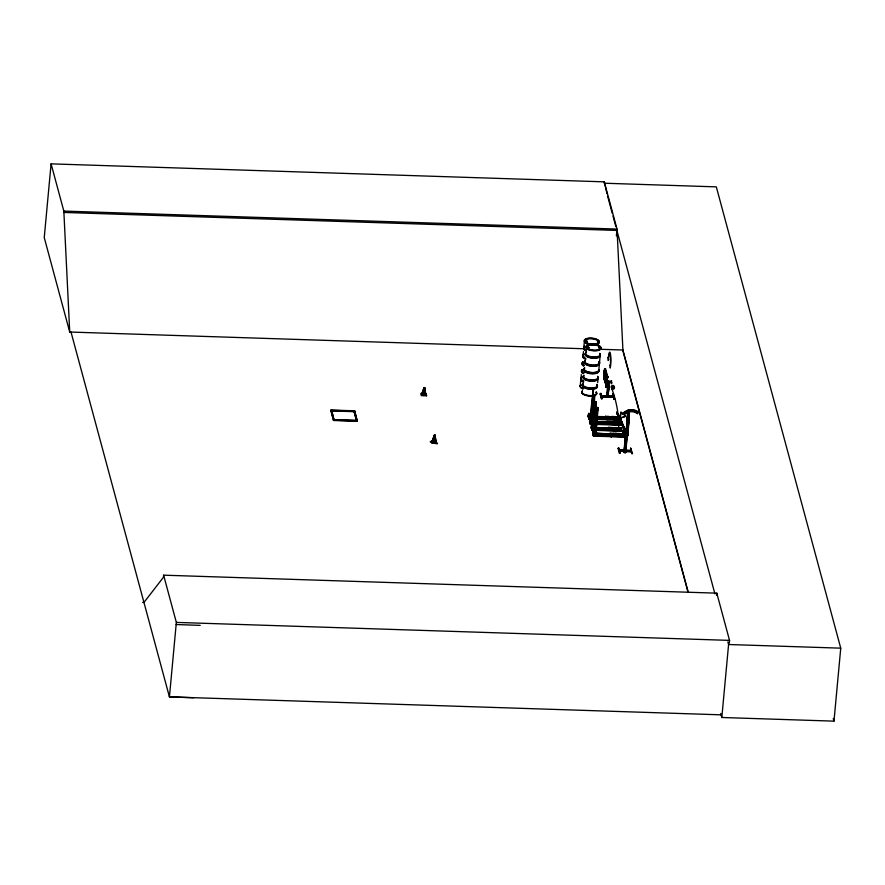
<?xml version="1.0" encoding="UTF-8"?>
<svg xmlns="http://www.w3.org/2000/svg" width="885" height="885" viewBox="0 0 885 885"><rect width="100%" height="100%" fill="white"/><g stroke="black" fill="none" stroke-linecap="round" stroke-linejoin="round"><path stroke-width="1.33" d="M627.786 416.647L627.908 419.49L628.627 411.691M590.583 415.419L591.025 417.056L592.795 401.237L593.038 390.506L590.395 415.231L591.269 417.067L593.038 401.237L593.293 390.506L590.826 415.43M590.682 414.755L590.704 414.158M592.153 419.424L591.943 419.988L592.065 419.125M592.176 419.722L591.932 419.933M593.647 425.906L593.592 425.021L594.255 428.13L596.025 412.299L596.28 401.569L595.362 407.421M595.207 430.94L595.14 431.869L595.273 431.095M601.557 396.569L613.493 396.569L601.568 396.491M613.515 397.177L601.623 396.768L613.515 397.232M606.136 385.86L606.778 387.387L606.214 387.342L607.763 376.667L607.564 377.773L605.075 368.591L605.915 376.424L605.451 380.019M592.198 418.682L592.319 416.592L592.176 418.107L588.912 417.997L588.348 415.928L588.492 414.401L591.711 414.324L588.835 414.523L588.846 413.903L588.614 414.49M589.133 414.578L589.255 413.915L589.133 414.689M590.549 414.125L589.355 414.777L588.824 413.395L588.735 417.344L589.111 413.406M589.952 419.302L590.229 419.933L590.273 419.003M590.527 414.623L590.594 414.833M590.737 419.623L590.87 419.313M591.833 425.508L592.242 425.928L592.153 425.065M591.976 419.523L591.125 419.324M591.91 430.265L592.209 424.977M593.448 431.404L593.481 434.933M595.395 431.172L594.842 431.216M624.312 429.059L625.02 429.203L624.379 428.993M618.715 414.755L626.06 431.526L618.172 414.888L627.155 435.984L626.613 435.597M626.591 435.685L627.089 435.52M625.828 431.183L627.2 435.951L625.927 431.072L626.171 428.428L626.801 428.44L626.403 428.871M589.642 421.924L589.952 419.512M592.165 425.386L593.802 425.729M631.149 450.719L619.257 450.376L631.348 450.852L631.293 451.45L619.423 450.952M628.627 416.979L628.394 409.888L627.531 413.007L628.107 413.052M591.91 419.18L591.954 419.877L591.976 419.136M594.067 431.194C593.315 428.329 593.359 441.526 593.392 430.331M593.923 431.493L593.857 430.895M585.096 341.61L586.921 341.234M585.527 341.632L585.638 341.035M586.545 341.853L586.578 341.245M587.386 341.798L586.855 341.156M588.116 347.96L587.209 347.495M588.514 347.838L588.647 347.23M597.32 341.931L598.127 341.743M598.061 341.477L597.707 342.252M598.315 341.986L597.829 342.03M599.72 347.927C597.917 347.473 601.645 348.369 599.643 348.059M599.964 347.716L599.233 347.86L599.831 348.303M599.377 347.683L599.919 347.562M599.687 347.683L598.99 347.882M613.559 435.232C614.732 434.092 609.322 432.776 611.59 434.966M604.92 369.665L607.088 377.718L607.641 377.541M627.509 433.13L628.007 432.809M624.312 451.129L625.651 432.477L626.702 432.466L625.772 432.488L624.179 452.246L625.573 452.677L629.29 417.377L627.775 435.851L628.107 433.152L627.421 432.754M593.592 425.154L594.012 428.119L595.771 412.288L596.025 401.569L593.569 426.481M589.952 419.39L593.072 419.368L592.895 421.271M590.284 419.645L590.229 418.992M591.578 425.397L591.877 425.851M592.386 422.112L594.477 395.573L591.943 420.475L593.16 406.071M592.64 422.123L594.399 406.292L594.654 395.562L593.625 402.122M595.14 409.025L593.813 426.493M593.857 431.648L593.879 431.161M595.594 433.993L597.364 418.162L597.607 407.432L596.479 414.888L595.594 433.993L617.011 434.646M598.05 410.253L597.862 407.443L596.722 414.899L595.837 434.004L597.795 410.242M589.421 414.733L589.521 414.036L589.609 414.788M591.645 419.346L591.556 419.811M594.333 431.205L594.698 431.736L594.842 431.095M424.203 390.019L424.413 387.541L421.625 394.367L423.616 395.44L425.873 394.81L424.413 387.541M688.298 592.43L622.918 350.017L617.011 229.071L604.278 181.845L51.087 163.858L44.25 237.6L69.738 332.096M193.505 697.745L169.433 696.893L71.021 332.085L69.727 332.03L63.831 211.084L51.087 163.858M729.284 643.085L729.528 640.386L716.795 593.16L163.603 575.173L163.404 577.308L143.956 602.453L142.662 602.408M163.603 575.173L176.347 622.398L169.433 696.893L721.242 714.837M330.879 410.651L330.935 410.043L354.719 410.817L357.308 421.26L333.534 420.486L330.879 410.651L354.653 411.425L357.308 421.26M331.609 410.95L331.665 410.341L354.122 411.071L356.578 420.961L334.121 420.231L331.609 410.95L354.066 411.68L356.578 420.961M333.534 420.486L330.935 410.043M334.121 420.231L331.665 410.341M354.066 411.68L354.122 411.071M354.653 411.425L354.719 410.817M420.729 393.449L421.293 395.639L426.592 395.805L425.984 393.537L426.592 395.805M431.626 443.075C449.137 444.779 420.806 442.201 433.783 440.885M436.305 441.073L436.924 443.33M580.261 385.694L580.859 379.223A7.489 3.009 5.3 0 0 583.569 382.254M580.98 377.873L581.312 374.521M583.115 354.918L583.436 351.566M583.868 346.865L584.454 340.404M606.977 193.704L604.278 181.845M607.077 417.532L588.282 416.879L588.448 414.213M588.923 419.202L589.322 414.158M590.195 418.45L590.096 422.388L590.195 418.45L590.605 419.003M593.558 423.727L593.68 421.636L593.547 423.163L590.273 423.052L590.417 421.537L607.176 422.211M591.534 416.227L591.711 414.324M608.792 428.218L591.269 427.986L591.423 425.276L594.742 425.574L594.598 427.09L591.335 426.99L591.766 429.391M591.512 427.654L591.811 424.457L592.286 425.088M592.098 424.468L592.01 428.406L591.799 427.654M591.921 430.254L592.032 427.543M592.928 434.115L593.005 431.15L596.324 431.449L593.005 431.15M597.674 382.585L597.961 379.234M598.758 370.793L599.344 364.332M599.477 362.983L600.096 356.279M593.381 433.528L593.68 430.342M625.695 436.548L593.415 435.829L593.824 430.962L593.802 431.648M594.521 427.278L594.698 425.386M595.185 429.745L595.362 427.842M596.28 431.249L596.767 435.608L596.944 433.716L596.744 435.044L596.191 432.964L592.917 432.853M602.065 398.637L600.827 393.382L602.187 398.294L601.479 398.737L600.174 393.77L601.501 398.692M601.402 396.026L613.338 395.949L601.413 395.872M616.38 235.897L616.768 231.804M604.245 370.184L603.78 373.89L604.687 381.701M604.145 379.521L603.924 373.89L605.008 368.746M606.524 387.022L604.09 378.26M605.462 380.13L605.937 376.424M606.081 386.015L606.059 386.977L606.667 386.8M606.667 387.387L607.541 376.081L607.143 377.751M606.679 386.037L606.922 377.165L607.707 377.541M607.984 382.209L607.088 396.745L608.482 382.22L608.139 382.751M606.811 396.635L608.006 382.563M608.482 382.22L608.924 381.015L609.455 382.796L607.906 396.779L609.4 382.995L608.924 381.015M608.626 382.774L608.592 381.004M605.583 416.293L606.214 419.136L605.583 416.293L608.858 416.404L609.477 419.236M608.139 392.121L608.128 396.679M608.393 389.389L608.902 383.913M606.944 421.349L607.575 424.18L606.944 421.349L610.219 421.448L610.849 424.291L610.219 421.448M611.037 382.309C611.911 377.386 611.092 385.174 611.69 383.537M611.369 382.32L611.524 380.65M611.369 383.526L611.192 380.638M608.57 427.355L609.201 430.198L608.57 427.355L611.834 427.466L612.464 430.298L611.834 427.466M612.708 394.223L614.035 399.146L614.688 399.157L613.371 394.223L612.708 394.223L614.035 399.146M610.152 433.23L610.783 436.062L610.152 433.23L613.416 433.329L614.046 436.172L613.416 433.329M611.756 416.492L612.387 419.335L611.756 416.492L615.02 416.603L615.65 419.446L615.02 416.603M613.117 421.548L613.747 424.391L613.117 421.548L616.391 421.658L617.011 424.49L616.391 421.658M614.743 427.555L615.374 430.398L614.743 427.555L618.007 427.665L618.637 430.508L618.007 427.665M617.21 416.68L617.83 419.512L617.21 416.68L620.473 416.78L621.115 419.811M616.325 433.429L616.956 436.272L616.325 433.429L619.589 433.539L620.219 436.371L619.589 433.539M618.571 421.725L619.201 424.568L618.571 421.725L620.75 421.802M620.473 416.78L608.36 416.769M620.186 427.732L620.816 430.575L620.186 427.732L623.46 427.842L624.124 431.294L591.91 430.221M619.257 450.52L619.301 449.901M619.987 453.253C620.96 451.903 617 447.334 618.67 448.33L618.726 447.721L620.02 452.644L619.389 453.153M619.4 451.062L619.456 450.454L631.348 450.852M622.498 424.291L621.834 421.835L622.498 424.291L594.156 423.472M621.779 433.606L622.398 436.449L621.779 433.606L625.042 433.716L625.706 436.172L613.471 435.874M625.042 433.716L625.02 434.712M624.047 451.062L625.651 432.477M628.438 422.433L627.565 425.453L627.52 412.908M627.686 413.118L626.171 431.515L628.527 409.899L628.992 417.797L627.354 435.84L627.863 432.71M626.237 434.458L625.894 433.949L624.544 452.7L626.093 433.904L627.022 434.004M627.045 424.623L626.16 431.471M627.399 420.762L628.317 412.31M626.58 431.537L627.874 417.344M626.104 438.982L626.326 436.327M625.153 451.206L625.728 445.896M626.093 441.98L626.602 436.438M625.595 452.633L625.85 445.896M626.093 443.297L626.923 433.938M628.748 416.901L627.764 422.167L627.432 417.277M630.728 448.651L632.543 453.662L631.879 453.64L630.684 448.164M631.149 450.908L631.204 450.299L619.301 449.923M631.879 453.64L630.607 448.109M716.596 595.295L716.795 593.16M604.156 183.217L716.319 186.868L840.75 648.163L833.98 721.142L721.817 717.492L728.587 644.512L727.868 641.857M423.616 395.44L424.114 387.575L421.625 394.367M433.949 442.865L434.579 434.977L436.205 442.234L433.949 442.865L431.969 441.803L434.391 435.077M593.404 431.404L593.448 431.216M590.859 419.18L590.97 419.844L591.125 419.191M594.067 431.061L594.178 431.725L594.322 431.072M627.753 413.793L628.394 410.032M625.994 431.592L625.441 431.769M626.137 433.528C624.423 433.384 627.941 432.499 627.011 435.497M591.766 425.143L591.799 425.829L591.866 425.165M619.965 417.598L621.038 412.178L622.929 414.014L623.98 413.007A11.173 10.244 -25.4 0 1 637.366 411.647L638.528 412.465L637.466 413.627L636.459 412.93A9.569 8.773 -25.4 0 0 624.091 414.954L625.75 416.293L620.197 418.096L625.75 416.293M620.197 418.096L621.038 412.178M613.294 396.292L601.335 395.75M422.576 395.208L424.203 387.774M432.909 442.644L434.535 435.21L432.179 442.257M423.096 392.498L424.236 387.541M433.716 438.695L434.579 434.977M611.269 382.674L611.944 382.696M627.565 425.453L628.427 422.344M421.846 394.821L424.092 387.719M606.269 386.491L604.897 379.488M434.447 435.011L431.969 441.803M588.149 416.359L605.683 416.68M588.702 418.339L619.777 419.811M588.271 416.116L588.79 418.682M589.51 421.415L607.044 421.736M592.773 423.561L590.085 423.472L590.295 424.258L622.509 425.287L622.487 424.667L590.151 423.738L622.487 424.667M620.739 428.13L591.136 427.455L620.728 428.373M591.91 429.634L624.113 430.674L591.822 429.911L591.246 427.178M592.718 433.296L624.91 434.336M612.077 435.962L593.271 435.309L610.805 435.597M620.916 419.468L620.993 419.722M621.724 422.543L621.934 423.329M619.677 434.679L625.131 434.568L593.625 433.418L616.945 434.07M627.288 434.391L626.226 434.402M624.179 452.246L625.507 452.29M619.898 453.142L618.504 448.252M605.152 368.614L604.134 370.295L605.263 372.12L604.599 379.289L603.924 373.89M604.555 381.701L605.583 380.019M625.584 433.23L626.768 436.139M586.954 341.676L585.748 341.743M586.932 341.455L586.379 341.212M587.319 341.676L585.184 341.488L585.958 341.898M586.888 347.285L587.419 346.986M598.57 341.986L597.873 342.274M599.056 347.772L599.665 348.303M608.792 417.587L606.225 417.532L608.869 417.764L607.099 416.735L606.347 417.377L608.792 417.477M607.597 422.444L610.23 422.676M610.252 422.51L607.619 422.278M611.878 428.517L609.322 428.428L610.053 428.097M610.805 434.325L612.652 434.059M627.133 434.413L625.474 452.622M622.697 413.527L623.748 412.521A11.173 10.244 -25.4 0 1 637.134 411.16L638.528 412.465M587.02 341.477L585.947 341.555M587.242 341.776L586.379 341.002M597.817 341.499L598.492 341.909M617.199 413.417L626.746 436.095L625.584 431.825L616.756 412.211L618.261 414.899M616.812 412.344L618.637 416.05M621.336 423.959L617.221 413.87L621.303 423.495L619.622 419.291M619.511 419.733L619.898 419.081M590.173 423.782L622.221 424.8L622.841 426.493L617.343 413.826M622.664 426.415L621.314 423.871L622.841 426.493M625.54 430.176L625.894 431.249L623.095 432.234L622.741 431.161L625.651 430.464M622.819 431.415C623.106 432.876 622.509 429.988 624.71 430.785M623.029 431.98L625.894 431.249M627.996 433.196L627.443 433.13M627.177 435.365L627.775 435.42M597.762 341.765L598.138 341.765M586.954 347.285L587.817 346.997M421.979 393.969L422.809 393.736M434.712 435.243L435.862 442.633M588.381 347.595L587.242 347.44M585.815 341.179L586.412 341.19M586.644 341.964L586.091 341.942M586.866 347.617L588.713 347.871L588.547 347.152M63.831 211.084L617.011 229.071M63.698 212.444L616.889 230.432L714.936 593.912M69.727 332.03L584.277 348.767M600.838 349.298L622.918 350.017M604.09 371.777L604.931 373.249L604.599 376.833L604.112 372.983M609.433 383.105L607.962 382.508M606.214 385.904L606.867 386.513M600.152 393.814L600.86 393.382L602.143 398.759M628.981 411.536L628.87 417.797L629.29 417.377M588.348 415.928L591.622 416.027M608.338 416.957L617.73 417.266L608.272 417.012M627.1 417.554L627.244 423.815M605.805 417.156L589.056 416.481M608.493 417.244L612.52 417.377M615.197 417.466L617.885 417.554M612.508 417.62L588.37 416.592L588.37 417.222M615.064 417.576L617.874 417.786M609.743 417.576L612.442 417.709M615.108 417.742L617.807 417.886M589.709 417.222L612.531 417.997M615.197 418.052L617.896 418.174M592.828 418.218L606.236 418.66M608.924 418.749L618.316 419.048M621.137 419.236L592.729 418.472L611.524 419.158M588.923 418.572L621.126 419.612L621.137 420.242L588.923 419.158M592.983 421.083L589.72 420.972L590.273 423.052M609.721 421.824L620.717 422.178M607.033 421.968L589.51 421.492M609.632 422.068L620.451 422.41M609.853 422.3L619.246 422.61M593.625 421.891L607.154 422.455M609.721 422.41L613.869 422.665L609.765 422.576M616.425 422.632L619.234 422.842M593.669 422.056L607.099 422.543M616.469 422.798L619.168 422.93M593.746 422.366L607.187 422.831L593.758 422.41M609.853 422.886L613.891 423.052L609.865 422.93M594.189 423.273L607.608 423.716M610.285 423.804L614.312 423.926M617 424.015L619.677 424.103M599.466 423.694L607.53 424.037M610.196 424.048L614.234 424.258M616.9 424.258L620.938 424.479M594.742 425.574L591.423 425.276M611.48 428.307L620.872 428.617M611.336 428.417L620.839 428.805L611.38 428.55M334.176 419.623L356.633 420.353M596.623 428.074L608.78 428.462L591.224 427.809M333.59 419.877L357.363 420.652M595.384 428.417L608.803 428.838M611.469 428.893L615.517 429.059M618.184 429.114L620.883 429.236M591.899 429.059L595.163 429.17M595.804 429.28L612.497 429.922M611.911 429.811L615.938 429.944M615.407 430.022L621.303 430.11M620.85 430.198L624.124 430.298M595.716 429.524L609.212 429.955M611.812 430.055L615.916 430.176M618.526 430.265L621.281 430.353M624.102 430.918L591.822 429.955M626.436 430.995L627.753 435.796M627.797 433.451L626.348 429.656L627.443 432.19M595.461 433.329L622.299 434.203L619.622 434.159M595.483 433.727L625.12 434.812M595.616 434.203L622.465 435.11M613.493 435.685L617.52 435.807M620.197 435.896L622.885 435.984M593.271 435.309L610.794 435.829M620.108 436.183L622.808 436.316M593.404 435.752L625.684 436.792M625.706 437.168L593.492 436.095L593.37 435.022M630.551 448.717L631.171 448.662M625.33 452.246L624.401 452.589M176.347 622.398L729.528 640.386M728.587 644.512L840.75 648.163M176.148 624.522L200.22 625.374M587.728 347.174L588.326 347.263M586.135 341.931L585.383 341.721M588.005 347.02L588.58 347.34M607.774 396.281L609.278 382.995L608.083 382.951M611.944 434.723L610.827 434.159M611.07 428.185L611.856 428.683M614.146 399.069L612.752 393.77M424.933 393.958L425.873 394.81M606.181 387.453L607.586 376.302M621.27 412.675L622.929 414.014M588.47 347.163L588.768 348.015L586.788 347.739M607.663 376.667L605.484 368.614M591.678 419.778L591.656 419.114M620.783 422.023L621.58 423.472L619.887 418.804M618.361 416.57L619.234 418.284M436.205 442.234L435.033 435.077M637.466 413.627L636.226 412.432A9.569 8.773 -25.4 0 0 629.191 411.381M617.321 413.372L618.737 416.459M610.495 434.557L611.458 437.312L610.495 434.557A86.785 2.168 -23.1 0 1 611.612 434.258M619.467 418.749L617.841 414.689L618.018 415.253M619.544 418.306L620.65 421.138L618.372 416.614M619.976 419.025L622.266 424.888M613.471 435C612.121 431.106 614.467 437.92 613.77 435.785M622.741 431.161L623.095 432.234M616.878 412.167L617.265 413.959M627.133 423.716L627.697 425.464M833.261 718.476L833.98 721.142M607.685 196.337L612.287 213.385M612.995 216.006L615.827 226.505M622.686 350.006L688.054 592.331M720.744 713.498L721.817 717.492M604.101 378.404L606.656 387.497M618.062 448.241L619.334 453.231M590.472 418.461L590.295 423.627L589.631 421.172M588.824 413.395L589.034 414.147M591.811 424.457L592.01 425.209M592.828 433.053L593.492 435.508M588.779 414.833L588.934 414.213M424.7 387.641L425.652 394.356M424.678 387.774L425.519 395.197M622.343 424.391L622.354 424.778M589.598 421.758L589.72 422.233M434.922 435.011L435.199 440.122M424.579 387.575L424.789 391.402M593.448 431.039L593.37 431.615M625.131 434.568L625.153 435.188M591.346 427.654L591.368 428.274M434.878 435.243L435.033 442.865M424.546 387.807L424.7 395.429M612.597 433.927A86.785 2.168 -23.1 0 1 615.197 433.772M611.524 387.829A289.771 169.223 7.5 0 1 618.67 430.121M585.704 359.299A7.489 3.009 5.3 0 1 583.525 355.549M583.812 364.897A7.445 2.987 5.3 0 1 582.983 361.854M583.735 365.339A7.489 3.009 5.3 0 1 582.905 362.275M586.578 349.885A7.489 3.009 5.3 0 1 584.399 346.146M585.682 358.856A7.589 3.053 5.3 0 1 583.481 355.062M585.726 358.436A7.589 3.053 5.3 0 1 583.514 354.642M584.476 357.274A7.489 3.009 5.3 0 1 583.646 354.199M586.456 351.234A7.489 3.009 5.3 0 1 584.277 347.495M586.434 350.803A7.589 3.053 5.3 0 1 584.222 347.008M586.467 350.383A7.589 3.053 5.3 0 1 584.266 346.588M583.746 365.107A7.5 3.02 5.3 0 1 582.916 362.031M583.016 388.526A7.445 2.987 5.3 0 1 580.859 384.809M583.558 381.811A7.589 3.053 5.3 0 1 580.792 378.747M581.345 378.017A7.589 3.053 5.3 0 1 582.363 377.408M582.972 388.991A7.456 2.998 5.3 0 1 580.803 385.263M583.724 365.45A7.489 3.009 5.3 0 1 582.894 362.385M583.591 381.391A7.589 3.053 5.3 0 1 581.379 377.607M583.702 380.904A7.489 3.009 5.3 0 1 581.522 377.165M582.927 373.072A7.589 3.053 5.3 0 1 582.098 369.963M582.972 372.662A7.589 3.053 5.3 0 1 582.131 369.554M583.702 366.102A7.445 2.987 5.3 0 1 582.872 363.049M584.443 372.851A7.489 3.009 5.3 0 1 581.733 369.819M583.691 365.704A7.5 3.02 5.3 0 1 582.861 362.64M582.972 373.525A7.489 3.009 5.3 0 1 582.142 370.461M582.961 388.736A7.5 3.02 5.3 0 1 580.781 384.986M598.791 369.819A7.456 2.998 5.3 0 1 590.284 372.463A7.456 2.998 5.3 0 1 584.587 367.872A7.456 2.998 5.3 0 0 590.284 372.463A7.456 2.998 5.3 0 0 598.78 369.841M598.935 362.739A7.489 3.009 5.3 0 1 592.806 366.368A7.489 3.009 5.3 0 1 584.609 362.275M599.809 353.336A7.489 3.009 5.3 0 1 592.707 356.909A7.489 3.009 5.3 0 1 586.025 352.153M599.079 362.264A7.589 3.053 5.3 0 1 591.877 365.892A7.589 3.053 5.3 0 1 585.096 361.069M599.112 361.854A7.589 3.053 5.3 0 1 591.921 365.472A7.589 3.053 5.3 0 1 585.14 360.66M599.056 361.39A7.489 3.009 5.3 0 1 591.965 364.963A7.489 3.009 5.3 0 1 585.273 360.217M599.82 354.21A7.589 3.053 5.3 0 1 592.629 357.839A7.589 3.053 5.3 0 1 585.848 353.015M599.864 353.801A7.589 3.053 5.3 0 1 592.662 357.418A7.589 3.053 5.3 0 1 585.881 352.606M599.676 354.686A7.489 3.009 5.3 0 1 593.558 358.314A7.489 3.009 5.3 0 1 585.35 354.221M596.8 385.705A7.489 3.009 5.3 0 1 589.709 389.267A7.489 3.009 5.3 0 1 583.016 384.521M596.191 392A7.456 2.998 5.3 0 1 589.122 395.562A7.456 2.998 5.3 0 1 582.463 390.827M596.18 392.464A7.489 3.009 5.3 0 1 589.078 396.037A7.489 3.009 5.3 0 1 582.385 391.281M597.674 376.291A7.489 3.009 5.3 0 1 590.583 379.864A7.489 3.009 5.3 0 1 583.89 375.118M596.944 385.229A7.589 3.053 5.3 0 1 589.753 388.847A7.589 3.053 5.3 0 1 582.972 384.024M596.977 384.809A7.589 3.053 5.3 0 1 589.786 388.426A7.589 3.053 5.3 0 1 583.005 383.614M598.017 378.448A7.489 3.009 5.3 0 1 589.476 381.103A7.489 3.009 5.3 0 1 583.768 376.468M597.696 377.176A7.589 3.053 5.3 0 1 590.494 380.793A7.589 3.053 5.3 0 1 583.713 375.97M597.729 376.756A7.589 3.053 5.3 0 1 590.538 380.373A7.589 3.053 5.3 0 1 583.757 375.561M598.669 371.047A7.456 2.998 5.3 0 1 590.173 373.691A7.456 2.998 5.3 0 1 584.476 369.067M598.758 370.638A7.5 3.02 5.3 0 1 590.207 373.293A7.5 3.02 5.3 0 1 584.476 368.647M596.933 384.356A7.489 3.009 5.3 0 1 590.804 387.973A7.489 3.009 5.3 0 1 582.607 383.88M596.213 392.166A7.5 3.02 5.3 0 1 589.111 395.739A7.5 3.02 5.3 0 1 582.407 390.982M611.856 387.951A1.504 1.361 -15.1 0 1 611.568 385.96A1.504 1.361 -15.1 0 1 613.77 385.772A1.504 1.361 -15.1 0 1 613.67 387.785M612.973 388.117A1.504 1.361 -15.1 0 1 612.21 388.095M624.755 413.605A9.569 8.773 -25.4 0 1 627.985 411.735M619.478 451.273L631.37 451.66L619.478 451.273M607.63 422.145C609.3 425.265 611.623 420.419 607.63 422.145M609.245 428.152C610.927 431.272 613.25 426.426 609.245 428.152M588.215 416.304L605.65 416.868L588.226 416.348M608.648 359.354L608.183 360.483L608.117 357.363L608.305 358.049A10.089 1.361 -88.1 0 1 610.263 352.982A10.089 1.361 -88.1 0 1 610.528 366.313L610.23 368.06L610.141 364.874L610.329 365.56A8.419 1.139 -88.1 0 0 610.108 354.431A8.419 1.139 -88.1 0 0 608.471 358.668L608.648 359.354M625.23 429.966L625.883 433.904L625.23 429.966M619.257 423.229L616.557 423.107L619.257 423.24M612.497 389.19A1.504 1.361 -15.1 0 0 614.478 387.575A1.504 1.361 -15.1 0 0 612.044 386.878A1.504 1.361 -15.1 0 0 612.497 389.19M587.209 343.126A7.489 3.009 5.3 0 0 599.245 342.152A7.489 3.009 5.3 0 0 589.144 338.103A7.489 3.009 5.3 0 0 587.209 343.126M587.164 343.8A7.456 2.998 5.3 0 0 599.145 342.838A7.456 2.998 5.3 0 0 589.089 338.8A7.456 2.998 5.3 0 0 587.164 343.8M587.164 343.413A7.5 3.02 5.3 0 0 599.222 342.44A7.5 3.02 5.3 0 0 589.111 338.38A7.5 3.02 5.3 0 0 587.164 343.413M588.824 349.132A7.489 3.009 5.3 0 0 600.86 348.159A7.489 3.009 5.3 0 0 590.771 344.11A7.489 3.009 5.3 0 0 588.824 349.132M588.779 349.807A7.456 2.998 5.3 0 0 600.771 348.845A7.456 2.998 5.3 0 0 590.715 344.807A7.456 2.998 5.3 0 0 588.779 349.807M588.79 349.431A7.5 3.02 5.3 0 0 600.849 348.458A7.5 3.02 5.3 0 0 590.737 344.409A7.5 3.02 5.3 0 0 588.79 349.431M590.24 372.928A7.489 3.009 5.3 0 0 598.78 370.273A7.489 3.009 5.3 0 1 590.24 372.95A7.489 3.009 5.3 0 1 584.52 368.315A7.489 3.009 5.3 0 0 590.24 372.928"/></g></svg>
